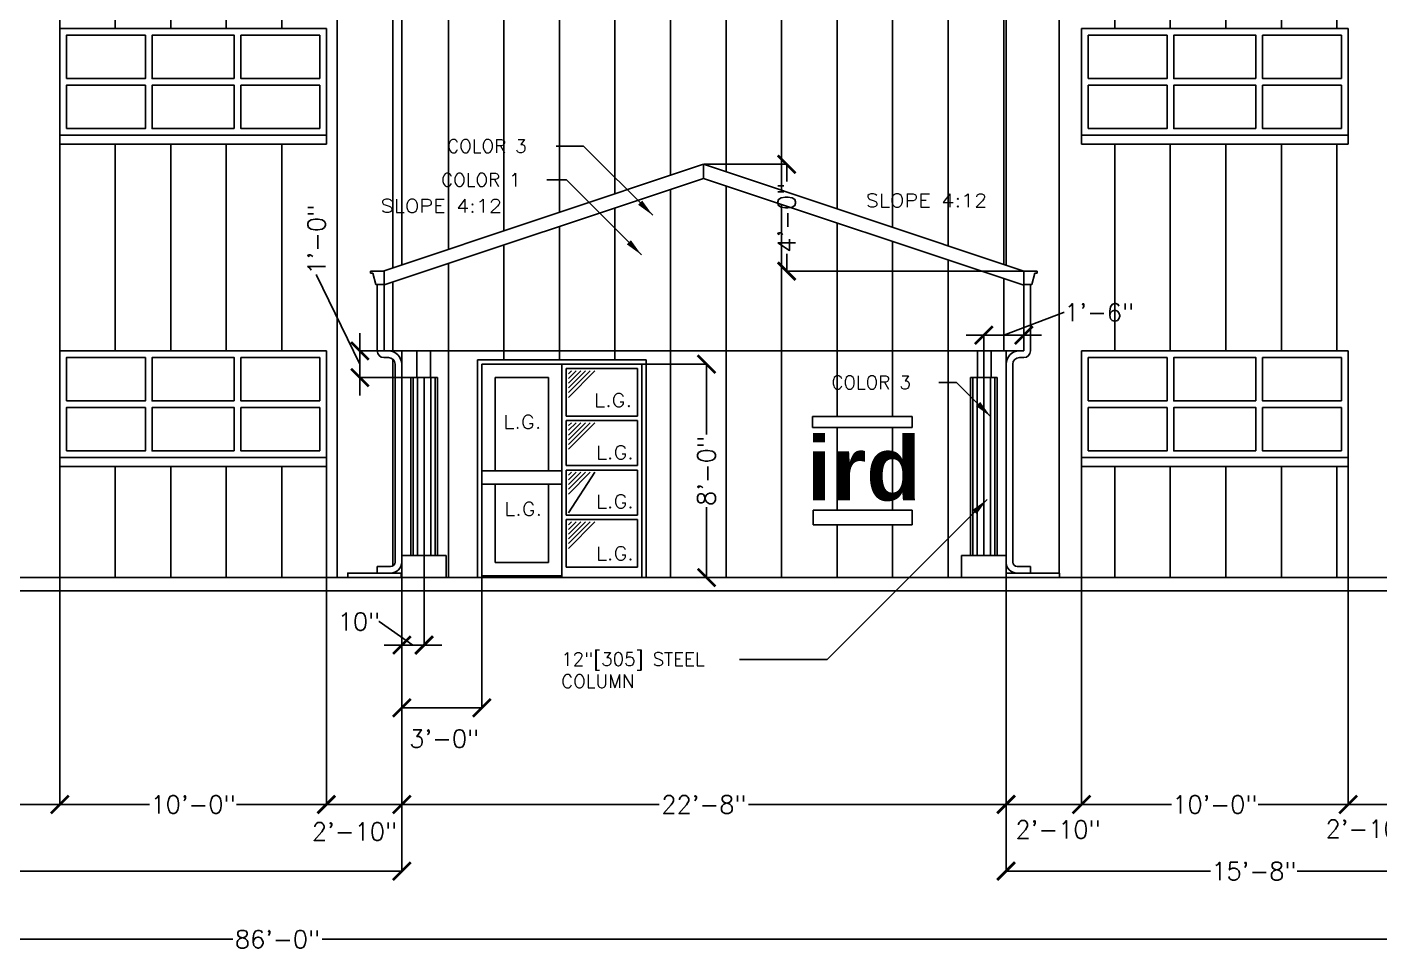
# Model space of a CAD drawing. Header units: millimetres. Extents: x -56835 to 31869, y -46987 to 26719.
# Drawn here: x 7133 to 22360, y 11106 to 21497 of the extents above; entities that cross this region are included whole.
import ezdxf

# ---------------------------------------------------------------- set-up
doc = ezdxf.new("R2010")
doc.units = ezdxf.units.MM
doc.header["$MEASUREMENT"] = 0
doc.header["$PDMODE"] = 3
doc.layers.get('0').update_dxf_attribs({"linetype": 'CONTINUOUS'})
doc.layers.get('DEFPOINTS').update_dxf_attribs({"linetype": 'CONTINUOUS'})
for name, color, linetype in [('Arch_Detail_Door', 140, 'CONTINUOUS'), ('Elevation_Cladding', 150, 'CONTINUOUS'), ('Elevation_Dim', 2, 'CONTINUOUS'), ('Elevation_Flashing', 131, 'CONTINUOUS'), ('Elevation_GB', 41, 'CONTINUOUS'), ('Elevation_Post', 20, 'CONTINUOUS'), ('Floor_Plan_Downspout', 21, 'CONTINUOUS'), ('Floor_Plan_SplashGuard', 22, 'CONTINUOUS'), ('LAYER251A', 251, 'CONTINUOUS'), ('WALLS', 71, 'CONTINUOUS')]:
    doc.layers.add(name, color=color, linetype=linetype)
doc.styles.add('ROMANS-115', font='romans.shx')
doc.styles.add('SANSSERIFBOLD', font='sanssb__.ttf')
doc.dimstyles.new('18-ROMANS-115-PS', dxfattribs={"dimscale": 100, "dimtxt": 2, "dimasz": 2, "dimexe": 0.0625, "dimexo": 0.03125, "dimgap": 0.03125, "dimtad": 0, "dimdec": 3, "dimlfac": 0.04, "dimzin": 3, "dimdsep": 46, "dimlunit": 4, "dimtxsty": 'ROMANS-115', "dimblk": 'ARCHTICK', "dimcen": 0.125, "dimdle": 0.0625, "dimclrd": 256, "dimclre": 256, "dimclrt": 256, "dimadec": 0, "dimazin": 0, "dimtfac": 1, "dimtdec": 3, "dimtix": 1, "dimtofl": 0, "dimtmove": 2, "dimatfit": 0, "dimfxl": 1, "dimtfillclr": 256, "dimfrac": 1, "dimtolj": 1, "dimtzin": 0, "dimarcsym": 0})
pattern_1 = [(90, (0, 0), (-625, 4e-14), [])]

# ---------------------------------------------------------------- blocks, each defined once
blk = doc.blocks.new('_ArchTick')
at = {"color": 0, "linetype": 'ByBlock', "const_width": 0.15}
blk.add_lwpolyline([(-0.5, -0.5), (0.5, 0.5)], dxfattribs=at)
blk = doc.blocks.new('*D1')
at = {"layer": 'DEFPOINTS', "color": 0}
for p in [(-2948, 15155), (22852, 15155), (22852, 11237)]:
    blk.add_point(p, dxfattribs=at)
at = {"layer": 'Elevation_Dim', "lineweight": -2}
for p, q in [((-2948, 15152), (-2948, 11231)), ((22852, 15152), (22852, 11231)), ((-2954, 11237), (9449, 11237)), ((22858, 11237), (10455, 11237))]:
    blk.add_line(p, q, dxfattribs=at)
at = {"layer": 'Elevation_Dim', "lineweight": -2, "xscale": 200, "yscale": 200, "zscale": 200, "rotation": 180}
blk.add_blockref('_ArchTick', (-2948, 11237), dxfattribs=at)
at = {"layer": 'Elevation_Dim', "lineweight": -2, "xscale": 200, "yscale": 200, "zscale": 200}
blk.add_blockref('_ArchTick', (22852, 11237), dxfattribs=at)
at = {"layer": 'Elevation_Dim', "insert": (9952, 11237), "char_height": 200, "attachment_point": 5, "style": 'ROMANS-115'}
blk.add_mtext('\\A1;86\'-0"', dxfattribs=at)
blk = doc.blocks.new('*D7')
at = {"layer": 'DEFPOINTS', "color": 0}
for p in [(7502, 16555), (10502, 16555), (10502, 12753)]:
    blk.add_point(p, dxfattribs=at)
at = {"layer": 'Elevation_Dim', "lineweight": -2}
for p, q in [((7502, 16552), (7502, 12747)), ((10502, 16552), (10502, 12747)), ((7496, 12753), (8513, 12753)), ((10508, 12753), (9491, 12753))]:
    blk.add_line(p, q, dxfattribs=at)
at = {"layer": 'Elevation_Dim', "lineweight": -2, "xscale": 200, "yscale": 200, "zscale": 200, "rotation": 180}
blk.add_blockref('_ArchTick', (7502, 12753), dxfattribs=at)
at = {"layer": 'Elevation_Dim', "lineweight": -2, "xscale": 200, "yscale": 200, "zscale": 200}
blk.add_blockref('_ArchTick', (10502, 12753), dxfattribs=at)
at = {"layer": 'Elevation_Dim', "insert": (9002, 12753), "char_height": 200, "attachment_point": 5, "style": 'ROMANS-115'}
blk.add_mtext('\\A1;10\'-0"', dxfattribs=at)
blk = doc.blocks.new('*D9')
at = {"layer": 'DEFPOINTS', "color": 0}
for p in [(3802, 12753), (7502, 12753), (7502, 12753)]:
    blk.add_point(p, dxfattribs=at)
at = {"layer": 'Elevation_Dim', "lineweight": -2}
for p, q in [((3796, 12753), (5163, 12753)), ((3802, 12756), (3802, 12759)), ((7508, 12753), (6141, 12753)), ((7502, 12756), (7502, 12759))]:
    blk.add_line(p, q, dxfattribs=at)
at = {"layer": 'Elevation_Dim', "lineweight": -2, "xscale": 200, "yscale": 200, "zscale": 200, "rotation": 180}
blk.add_blockref('_ArchTick', (3802, 12753), dxfattribs=at)
at = {"layer": 'Elevation_Dim', "lineweight": -2, "xscale": 200, "yscale": 200, "zscale": 200}
blk.add_blockref('_ArchTick', (7502, 12753), dxfattribs=at)
at = {"layer": 'Elevation_Dim', "insert": (5652, 12753), "char_height": 200, "attachment_point": 5, "style": 'ROMANS-115'}
blk.add_mtext('\\A1;12\'-4"', dxfattribs=at)
blk = doc.blocks.new('*D11')
at = {"layer": 'DEFPOINTS', "color": 0}
for p in [(11352, 15305), (10502, 12753), (11352, 12753)]:
    blk.add_point(p, dxfattribs=at)
at = {"layer": 'Elevation_Dim', "lineweight": -2}
for p, q in [((11352, 15302), (11352, 12747)), ((10496, 12753), (11358, 12753)), ((10502, 12756), (10502, 12759))]:
    blk.add_line(p, q, dxfattribs=at)
at = {"layer": 'Elevation_Dim', "lineweight": -2, "xscale": 200, "yscale": 200, "zscale": 200, "rotation": 180}
blk.add_blockref('_ArchTick', (10502, 12753), dxfattribs=at)
at = {"layer": 'Elevation_Dim', "lineweight": -2, "xscale": 200, "yscale": 200, "zscale": 200}
blk.add_blockref('_ArchTick', (11352, 12753), dxfattribs=at)
at = {"layer": 'Elevation_Dim', "insert": (10819, 12449), "char_height": 200, "attachment_point": 5, "style": 'ROMANS-115'}
blk.add_mtext('\\A1;2\'-10"', dxfattribs=at)
blk = doc.blocks.new('*D12')
at = {"layer": 'DEFPOINTS', "color": 0}
for p in [(18152, 15305), (11352, 12753), (11352, 12753)]:
    blk.add_point(p, dxfattribs=at)
at = {"layer": 'Elevation_Dim', "lineweight": -2}
for p, q in [((18152, 15302), (18152, 12747)), ((11346, 12753), (14249, 12753)), ((11352, 12756), (11352, 12759)), ((18158, 12753), (15255, 12753))]:
    blk.add_line(p, q, dxfattribs=at)
at = {"layer": 'Elevation_Dim', "lineweight": -2, "xscale": 200, "yscale": 200, "zscale": 200, "rotation": 180}
blk.add_blockref('_ArchTick', (11352, 12753), dxfattribs=at)
at = {"layer": 'Elevation_Dim', "lineweight": -2, "xscale": 200, "yscale": 200, "zscale": 200}
blk.add_blockref('_ArchTick', (18152, 12753), dxfattribs=at)
at = {"layer": 'Elevation_Dim', "insert": (14752, 12753), "char_height": 200, "attachment_point": 5, "style": 'ROMANS-115'}
blk.add_mtext('\\A1;22\'-8"', dxfattribs=at)
blk = doc.blocks.new('*D13')
at = {"layer": 'DEFPOINTS', "color": 0}
for p in [(19002, 16555), (22002, 16555), (22002, 12753)]:
    blk.add_point(p, dxfattribs=at)
at = {"layer": 'Elevation_Dim', "lineweight": -2}
for p, q in [((19002, 16552), (19002, 12747)), ((22002, 16552), (22002, 12747)), ((18996, 12753), (20013, 12753)), ((22008, 12753), (20991, 12753))]:
    blk.add_line(p, q, dxfattribs=at)
at = {"layer": 'Elevation_Dim', "lineweight": -2, "xscale": 200, "yscale": 200, "zscale": 200, "rotation": 180}
blk.add_blockref('_ArchTick', (19002, 12753), dxfattribs=at)
at = {"layer": 'Elevation_Dim', "lineweight": -2, "xscale": 200, "yscale": 200, "zscale": 200}
blk.add_blockref('_ArchTick', (22002, 12753), dxfattribs=at)
at = {"layer": 'Elevation_Dim', "insert": (20502, 12753), "char_height": 200, "attachment_point": 5, "style": 'ROMANS-115'}
blk.add_mtext('\\A1;10\'-0"', dxfattribs=at)
blk = doc.blocks.new('*D14')
at = {"layer": 'DEFPOINTS', "color": 0}
for p in [(22002, 12753), (22852, 12753), (22852, 12753)]:
    blk.add_point(p, dxfattribs=at)
at = {"layer": 'Elevation_Dim', "lineweight": -2}
for p, q in [((21996, 12753), (22858, 12753)), ((22002, 12756), (22002, 12759)), ((22852, 12756), (22852, 12759))]:
    blk.add_line(p, q, dxfattribs=at)
at = {"layer": 'Elevation_Dim', "lineweight": -2, "xscale": 200, "yscale": 200, "zscale": 200, "rotation": 180}
blk.add_blockref('_ArchTick', (22002, 12753), dxfattribs=at)
at = {"layer": 'Elevation_Dim', "lineweight": -2, "xscale": 200, "yscale": 200, "zscale": 200}
blk.add_blockref('_ArchTick', (22852, 12753), dxfattribs=at)
at = {"layer": 'Elevation_Dim', "insert": (22228, 12479), "char_height": 200, "attachment_point": 5, "style": 'ROMANS-115'}
blk.add_mtext('\\A1;2\'-10"', dxfattribs=at)
blk = doc.blocks.new('*D15')
at = {"layer": 'DEFPOINTS', "color": 0}
for p in [(18152, 12753), (19002, 12753), (19002, 12753)]:
    blk.add_point(p, dxfattribs=at)
at = {"layer": 'Elevation_Dim', "lineweight": -2}
for p, q in [((18146, 12753), (19008, 12753)), ((18152, 12756), (18152, 12759)), ((19002, 12756), (19002, 12759))]:
    blk.add_line(p, q, dxfattribs=at)
at = {"layer": 'Elevation_Dim', "lineweight": -2, "xscale": 200, "yscale": 200, "zscale": 200, "rotation": 180}
blk.add_blockref('_ArchTick', (18152, 12753), dxfattribs=at)
at = {"layer": 'Elevation_Dim', "lineweight": -2, "xscale": 200, "yscale": 200, "zscale": 200}
blk.add_blockref('_ArchTick', (19002, 12753), dxfattribs=at)
at = {"layer": 'Elevation_Dim', "insert": (18738, 12471), "char_height": 200, "attachment_point": 5, "style": 'ROMANS-115'}
blk.add_mtext('\\A1;2\'-10"', dxfattribs=at)
blk = doc.blocks.new('*D16')
at = {"layer": 'DEFPOINTS', "color": 0}
for p in [(11352, 15305), (-2948, 12080), (11352, 12003)]:
    blk.add_point(p, dxfattribs=at)
at = {"layer": 'Elevation_Dim', "lineweight": -2}
for p, q in [((11352, 15302), (11352, 11997)), ((-2948, 12077), (-2948, 11997)), ((-2954, 12003), (3699, 12003)), ((11358, 12003), (4705, 12003))]:
    blk.add_line(p, q, dxfattribs=at)
at = {"layer": 'Elevation_Dim', "lineweight": -2, "xscale": 200, "yscale": 200, "zscale": 200, "rotation": 180}
blk.add_blockref('_ArchTick', (-2948, 12003), dxfattribs=at)
at = {"layer": 'Elevation_Dim', "lineweight": -2, "xscale": 200, "yscale": 200, "zscale": 200}
blk.add_blockref('_ArchTick', (11352, 12003), dxfattribs=at)
at = {"layer": 'Elevation_Dim', "insert": (4202, 12003), "char_height": 200, "attachment_point": 5, "style": 'ROMANS-115'}
blk.add_mtext('\\A1;47\'-8"', dxfattribs=at)
blk = doc.blocks.new('*D17')
at = {"layer": 'DEFPOINTS', "color": 0}
for p in [(18152, 15305), (22852, 12089), (18152, 12003)]:
    blk.add_point(p, dxfattribs=at)
at = {"layer": 'Elevation_Dim', "lineweight": -2}
for p, q in [((18152, 15302), (18152, 11997)), ((22852, 12086), (22852, 11997)), ((18146, 12003), (20453, 12003)), ((22858, 12003), (21430, 12003))]:
    blk.add_line(p, q, dxfattribs=at)
at = {"layer": 'Elevation_Dim', "lineweight": -2, "xscale": 200, "yscale": 200, "zscale": 200, "rotation": 180}
blk.add_blockref('_ArchTick', (18152, 12003), dxfattribs=at)
at = {"layer": 'Elevation_Dim', "lineweight": -2, "xscale": 200, "yscale": 200, "zscale": 200}
blk.add_blockref('_ArchTick', (22852, 12003), dxfattribs=at)
at = {"layer": 'Elevation_Dim', "insert": (20942, 12003), "char_height": 200, "attachment_point": 5, "style": 'ROMANS-115'}
blk.add_mtext('\\A1;15\'-8"', dxfattribs=at)
blk = doc.blocks.new('*D18')
at = {"layer": 'DEFPOINTS', "color": 0}
for p in [(10880, 17855), (11152, 17855), (11576, 17555)]:
    blk.add_point(p, dxfattribs=at)
at = {"layer": 'Elevation_Dim', "lineweight": -2}
for p, q in [((10392, 18707), (10392, 18713)), ((10880, 17705), (10392, 18707)), ((10880, 17855), (10880, 18055)), ((11149, 17855), (10874, 17855)), ((10880, 17555), (10880, 17855)), ((10880, 17555), (10880, 17855)), ((11573, 17555), (10874, 17555)), ((10880, 17555), (10880, 17355))]:
    blk.add_line(p, q, dxfattribs=at)
at = {"layer": 'Elevation_Dim', "lineweight": -2, "xscale": 200, "yscale": 200, "zscale": 200}
for p, rotation in [((10880, 17855), 270), ((10880, 17555), 90)]:
    blk.add_blockref('_ArchTick', p, dxfattribs=dict(at, rotation=rotation))
at = {"layer": 'Elevation_Dim', "insert": (10392, 19106), "char_height": 200, "attachment_point": 5, "rotation": 90, "style": 'ROMANS-115'}
blk.add_mtext('\\A1;1\'-0"', dxfattribs=at)
blk = doc.blocks.new('*D19')
at = {"layer": 'DEFPOINTS', "color": 0}
for p in [(11352, 15305), (12252, 15305), (11352, 13840)]:
    blk.add_point(p, dxfattribs=at)
at = {"layer": 'Elevation_Dim', "lineweight": -2}
for p, q in [((11352, 15302), (11352, 13834)), ((12252, 15302), (12252, 13834)), ((12258, 13840), (11346, 13840))]:
    blk.add_line(p, q, dxfattribs=at)
at = {"layer": 'Elevation_Dim', "lineweight": -2, "xscale": 200, "yscale": 200, "zscale": 200, "rotation": 180}
blk.add_blockref('_ArchTick', (11352, 13840), dxfattribs=at)
at = {"layer": 'Elevation_Dim', "lineweight": -2, "xscale": 200, "yscale": 200, "zscale": 200}
blk.add_blockref('_ArchTick', (12252, 13840), dxfattribs=at)
at = {"layer": 'Elevation_Dim', "insert": (11829, 13493), "char_height": 200, "attachment_point": 5, "style": 'ROMANS-115'}
blk.add_mtext('\\A1;3\'-0"', dxfattribs=at)
blk = doc.blocks.new('*D20')
at = {"layer": 'DEFPOINTS', "color": 0}
for p in [(11352, 15555), (11602, 15555), (11352, 14546)]:
    blk.add_point(p, dxfattribs=at)
at = {"layer": 'Elevation_Dim', "lineweight": -2}
for p, q in [((11352, 15552), (11352, 14539)), ((11602, 15552), (11602, 14539)), ((11097, 14810), (11091, 14810)), ((11477, 14546), (11097, 14810)), ((11352, 14546), (11152, 14546)), ((11602, 14546), (11352, 14546)), ((11602, 14546), (11802, 14546))]:
    blk.add_line(p, q, dxfattribs=at)
at = {"layer": 'Elevation_Dim', "lineweight": -2, "xscale": 200, "yscale": 200, "zscale": 200}
blk.add_blockref('_ArchTick', (11352, 14546), dxfattribs=at)
at = {"layer": 'Elevation_Dim', "lineweight": -2, "xscale": 200, "yscale": 200, "zscale": 200, "rotation": 180}
blk.add_blockref('_ArchTick', (11602, 14546), dxfattribs=at)
at = {"layer": 'Elevation_Dim', "insert": (10869, 14810), "char_height": 200, "attachment_point": 5, "style": 'ROMANS-115'}
blk.add_mtext('\\A1;10"', dxfattribs=at)
blk = doc.blocks.new('*D21')
at = {"layer": 'DEFPOINTS', "color": 0}
for p in [(18152, 25055), (22852, 15305), (31738, 15305)]:
    blk.add_point(p, dxfattribs=at)
at = {"layer": 'Elevation_Dim', "lineweight": -2}
for p, q in [((18155, 25055), (31744, 25055)), ((31738, 25061), (31738, 20683)), ((31738, 15299), (31738, 19677)), ((22855, 15305), (31744, 15305))]:
    blk.add_line(p, q, dxfattribs=at)
at = {"layer": 'Elevation_Dim', "lineweight": -2, "xscale": 200, "yscale": 200, "zscale": 200}
for p, rotation in [((31738, 25055), 90), ((31738, 15305), 270)]:
    blk.add_blockref('_ArchTick', p, dxfattribs=dict(at, rotation=rotation))
at = {"layer": 'Elevation_Dim', "insert": (31738, 20180), "char_height": 200, "attachment_point": 5, "rotation": 90, "style": 'ROMANS-115'}
blk.add_mtext('\\A1;32\'-6"', dxfattribs=at)
blk = doc.blocks.new('*D22')
at = {"layer": 'DEFPOINTS', "color": 0}
for p in [(14748, 19954), (15683, 18752), (18352, 18752)]:
    blk.add_point(p, dxfattribs=at)
at = {"layer": 'Elevation_Dim', "lineweight": -2}
for p, q in [((14751, 19954), (15689, 19954)), ((15683, 19960), (15683, 19761)), ((15683, 18746), (15683, 18945)), ((18349, 18752), (15677, 18752))]:
    blk.add_line(p, q, dxfattribs=at)
at = {"layer": 'Elevation_Dim', "lineweight": -2, "xscale": 200, "yscale": 200, "zscale": 200}
for p, rotation in [((15683, 19954), 90), ((15683, 18752), 270)]:
    blk.add_blockref('_ArchTick', p, dxfattribs=dict(at, rotation=rotation))
at = {"layer": 'Elevation_Dim', "insert": (15683, 19353), "char_height": 200, "attachment_point": 5, "rotation": 90, "style": 'ROMANS-115'}
blk.add_mtext('\\A1;4\'-0"', dxfattribs=at)
blk = doc.blocks.new('*D26')
at = {"layer": 'DEFPOINTS', "color": 0}
for p in [(14052, 17705), (14781, 17705), (14550, 15305)]:
    blk.add_point(p, dxfattribs=at)
at = {"layer": 'Elevation_Dim', "lineweight": -2}
for p, q in [((14055, 17705), (14788, 17705)), ((14781, 17711), (14781, 16913)), ((14781, 15299), (14781, 16097)), ((14553, 15305), (14788, 15305))]:
    blk.add_line(p, q, dxfattribs=at)
at = {"layer": 'Elevation_Dim', "lineweight": -2, "xscale": 200, "yscale": 200, "zscale": 200}
for p, rotation in [((14781, 17705), 90), ((14781, 15305), 270)]:
    blk.add_blockref('_ArchTick', p, dxfattribs=dict(at, rotation=rotation))
at = {"layer": 'Elevation_Dim', "insert": (14781, 16505), "char_height": 200, "attachment_point": 5, "rotation": 90, "style": 'ROMANS-115'}
blk.add_mtext('\\A1;8\'-0"', dxfattribs=at)
blk = doc.blocks.new('*D101')
at = {"layer": 'DEFPOINTS', "color": 0}
for p in [(18352, 18031), (18352, 17855), (17902, 17555)]:
    blk.add_point(p, dxfattribs=at)
at = {"layer": 'Elevation_Dim', "lineweight": -2}
for p, q in [((18127, 18031), (18800, 18288)), ((18800, 18288), (18807, 18288)), ((17902, 18031), (17702, 18031)), ((17902, 17558), (17902, 18037)), ((17902, 18031), (18352, 18031)), ((17902, 18031), (18352, 18031)), ((18352, 17858), (18352, 18037)), ((18352, 18031), (18552, 18031))]:
    blk.add_line(p, q, dxfattribs=at)
at = {"layer": 'Elevation_Dim', "lineweight": -2, "xscale": 200, "yscale": 200, "zscale": 200}
blk.add_blockref('_ArchTick', (17902, 18031), dxfattribs=at)
at = {"layer": 'Elevation_Dim', "lineweight": -2, "xscale": 200, "yscale": 200, "zscale": 200, "rotation": 180}
blk.add_blockref('_ArchTick', (18352, 18031), dxfattribs=at)
at = {"layer": 'Elevation_Dim', "insert": (19200, 18288), "char_height": 200, "attachment_point": 5, "style": 'ROMANS-115'}
blk.add_mtext('\\A1;1\'-6"', dxfattribs=at)

msp = doc.modelspace()

# ---------------------------------------------------------------- hatches: boundary and pattern name
at = {"layer": 'Elevation_Cladding'}
h = msp.add_hatch(dxfattribs=at)
h.set_pattern_fill('LINE,_O', color=256, scale=5000, angle=90)
h.set_pattern_definition(pattern_1)
h.paths.add_polyline_path([(18152.2369, 24905.2117), (11352.2369, 24905.2117), (11352.2369, 18821.8784), (14747.901, 19953.7664), (18152.2369, 18818.9878)])
h.paths.add_polyline_path([(16752.2369, 23405.2117), (16752.2369, 22805.2117), (16752.2369, 22705.2117), (12752.2369, 22705.2117), (12752.2369, 22805.2117), (12752.2369, 23405.2117)], flags=16)
h.paths.add_polyline_path([(15689.7369, 23330.2117), (15689.7369, 22880.2117), (14802.2369, 22880.2117), (14802.2369, 23330.2117)], flags=0)
h.paths.add_polyline_path([(15764.7369, 23330.2117), (16677.2369, 23330.2117), (16677.2369, 22880.2117), (15764.7369, 22880.2117)], flags=0)
h.paths.add_polyline_path([(14702.2369, 23330.2117), (14702.2369, 22880.2117), (13814.7369, 22880.2117), (13814.7369, 23330.2117)], flags=0)
h.paths.add_polyline_path([(13739.7369, 23330.2117), (13739.7369, 22880.2117), (12827.2369, 22880.2117), (12827.2369, 23330.2117)], flags=0)
h = msp.add_hatch(dxfattribs=at)
h.set_pattern_fill('LINE,_O', color=256, scale=5000, angle=90)
h.set_pattern_definition(pattern_1)
h.paths.add_polyline_path([(11352.2369, 23613.7645), (6652.2369, 22047.0979), (6652.2369, 19505.2117), (6652.2369, 19355.2117), (6652.2369, 18786.4617), (-2947.7631, 18786.4617), (-2947.7631, 15305.2117), (2852.2369, 15305.2117), (2852.2369, 17455.2117), (3852.2369, 17455.2117), (3852.2369, 15305.2117), (10743.5651, 15305.2117), (10743.5651, 15355.2117), (11074.8151, 15355.2117), (11074.8151, 15430.2117), (11224.8151, 15430.2117, 0.4142135624), (11274.8151, 15480.2117), (11274.8151, 17705.2117, 0.4142135624), (11199.8151, 17780.2117), (11149.8151, 17780.2117, -0.4142135624), (11074.8151, 17855.2117), (11074.8151, 18601.8012), (11060.3724, 18601.8012), (11024.8151, 18727.4945), (10999.8151, 18727.4945), (10999.8151, 18752.3211), (11143.5651, 18752.3211), (11352.2369, 18821.8784)])
h.paths.add_polyline_path([(10502.2369, 21480.2117), (10502.2369, 20280.2117), (10502.2369, 20180.2117), (7502.2369, 20180.2117), (7502.2369, 20280.2117), (7502.2369, 21480.2117)], flags=16)
h.paths.add_polyline_path([(10427.2369, 21405.2117), (10427.2369, 20917.7117), (9539.7369, 20917.7117), (9539.7369, 21405.2117)], flags=0)
h.paths.add_polyline_path([(9464.7369, 21405.2117), (9464.7369, 20917.7117), (8539.7369, 20917.7117), (8539.7369, 21405.2117)], flags=0)
h.paths.add_polyline_path([(10427.2369, 20842.7117), (10427.2369, 20355.2117), (9539.7369, 20355.2117), (9539.7369, 20842.7117)], flags=0)
h.paths.add_polyline_path([(9464.7369, 20842.7117), (9464.7369, 20355.2117), (8539.7369, 20355.2117), (8539.7369, 20842.7117)], flags=0)
h.paths.add_polyline_path([(8464.7369, 21405.2117), (8464.7369, 20917.7117), (7577.2369, 20917.7117), (7577.2369, 21405.2117)], flags=0)
h.paths.add_polyline_path([(8464.7369, 20842.7117), (8464.7369, 20355.2117), (7577.2369, 20355.2117), (7577.2369, 20842.7117)], flags=0)
h.paths.add_polyline_path([(10502.2369, 17855.2117), (10502.2369, 16655.2117), (10502.2369, 16555.2117), (7502.2369, 16555.2117), (7502.2369, 16655.2117), (7502.2369, 17855.2117)], flags=16)
h.paths.add_polyline_path([(10427.2369, 17780.2117), (10427.2369, 17292.7117), (9539.7369, 17292.7117), (9539.7369, 17780.2117)], flags=0)
h.paths.add_polyline_path([(9464.7369, 17780.2117), (9464.7369, 17292.7117), (8539.7369, 17292.7117), (8539.7369, 17780.2117)], flags=0)
h.paths.add_polyline_path([(8464.7369, 17780.2117), (8464.7369, 17292.7117), (7577.2369, 17292.7117), (7577.2369, 17780.2117)], flags=0)
h.paths.add_polyline_path([(10427.2369, 17217.7117), (10427.2369, 16730.2117), (9539.7369, 16730.2117), (9539.7369, 17217.7117)], flags=0)
h.paths.add_polyline_path([(9464.7369, 17217.7117), (9464.7369, 16730.2117), (8539.7369, 16730.2117), (8539.7369, 17217.7117)], flags=0)
h.paths.add_polyline_path([(8464.7369, 17217.7117), (8464.7369, 16730.2117), (7577.2369, 16730.2117), (7577.2369, 17217.7117)], flags=0)
h.paths.add_polyline_path([(902.2369, 17855.2117), (902.2369, 16655.2117), (902.2369, 16555.2117), (-2097.7631, 16555.2117), (-2097.7631, 16655.2117), (-2097.7631, 17855.2117)], flags=16)
h.paths.add_polyline_path([(827.2369, 17780.2117), (827.2369, 17292.7117), (-60.2631, 17292.7117), (-60.2631, 17780.2117)], flags=0)
h.paths.add_polyline_path([(827.2369, 17217.7117), (827.2369, 16730.2117), (-60.2631, 16730.2117), (-60.2631, 17217.7117)], flags=0)
h.paths.add_polyline_path([(-135.2631, 17780.2117), (-135.2631, 17292.7117), (-1060.2631, 17292.7117), (-1060.2631, 17780.2117)], flags=0)
h.paths.add_polyline_path([(-135.2631, 17217.7117), (-135.2631, 16730.2117), (-1060.2631, 16730.2117), (-1060.2631, 17217.7117)], flags=0)
h.paths.add_polyline_path([(-1135.2631, 17780.2117), (-1135.2631, 17292.7117), (-2022.7631, 17292.7117), (-2022.7631, 17780.2117)], flags=0)
h.paths.add_polyline_path([(-1135.2631, 17217.7117), (-1135.2631, 16730.2117), (-2022.7631, 16730.2117), (-2022.7631, 17217.7117)], flags=0)
h.paths.add_polyline_path([(6652.2369, 19355.2117), (-2947.7631, 19355.2117), (-2947.7631, 18786.4617), (6652.2369, 18786.4617)], flags=16)
h = msp.add_hatch(dxfattribs=at)
h.set_pattern_fill('LINE,_O', color=256, scale=5000, angle=90)
h.set_pattern_definition(pattern_1)
h.paths.add_polyline_path([(22852.2369, 22047.0979), (18152.2369, 23613.7645), (18152.2369, 18368.9878), (18352.2369, 18302.3211), (18502.2369, 18302.3211), (18502.2369, 18277.4945), (18477.2369, 18277.4945), (18441.6795, 18151.8012), (18427.2369, 18151.8012), (18427.2369, 17705.2117, -0.4142135624), (18352.2369, 17630.2117), (18302.2369, 17630.2117, 0.4142135624), (18227.2369, 17555.2117), (18227.2369, 15480.2117, 0.4142135624), (18277.2369, 15430.2117), (18427.2369, 15430.2117), (18427.2369, 15355.2117), (18752.2369, 15355.2117), (18752.2369, 15305.2117), (22852.2369, 15305.2117)])
h.paths.add_polyline_path([(22002.2369, 17855.2117), (22002.2369, 16655.2117), (22002.2369, 16555.2117), (19002.2369, 16555.2117), (19002.2369, 16655.2117), (19002.2369, 17855.2117)], flags=16)
h.paths.add_polyline_path([(20964.7369, 17780.2117), (20964.7369, 17292.7117), (20039.7369, 17292.7117), (20039.7369, 17780.2117)], flags=0)
h.paths.add_polyline_path([(21039.7369, 17780.2117), (21927.2369, 17780.2117), (21927.2369, 17292.7117), (21039.7369, 17292.7117)], flags=0)
h.paths.add_polyline_path([(19964.7369, 17780.2117), (19964.7369, 17292.7117), (19077.2369, 17292.7117), (19077.2369, 17780.2117)], flags=0)
h.paths.add_polyline_path([(19002.2369, 20180.2117), (19002.2369, 20280.2117), (19002.2369, 21480.2117), (22002.2369, 21480.2117), (22002.2369, 20280.2117), (22002.2369, 20180.2117)], flags=16)
h.paths.add_polyline_path([(20964.7369, 17217.7117), (20964.7369, 16730.2117), (20039.7369, 16730.2117), (20039.7369, 17217.7117)], flags=0)
h.paths.add_polyline_path([(20039.7369, 20355.2117), (20039.7369, 20842.7117), (20964.7369, 20842.7117), (20964.7369, 20355.2117)], flags=0)
h.paths.add_polyline_path([(21039.7369, 17217.7117), (21927.2369, 17217.7117), (21927.2369, 16730.2117), (21039.7369, 16730.2117)], flags=0)
h.paths.add_polyline_path([(21039.7369, 20355.2117), (21039.7369, 20842.7117), (21927.2369, 20842.7117), (21927.2369, 20355.2117)], flags=0)
h.paths.add_polyline_path([(19964.7369, 17217.7117), (19964.7369, 16730.2117), (19077.2369, 16730.2117), (19077.2369, 17217.7117)], flags=0)
h.paths.add_polyline_path([(19964.7369, 20355.2117), (19077.2369, 20355.2117), (19077.2369, 20842.7117), (19964.7369, 20842.7117)], flags=0)
h.paths.add_polyline_path([(20039.7369, 20917.7117), (20039.7369, 21405.2117), (20964.7369, 21405.2117), (20964.7369, 20917.7117)], flags=0)
h.paths.add_polyline_path([(21039.7369, 20917.7117), (21039.7369, 21405.2117), (21927.2369, 21405.2117), (21927.2369, 20917.7117)], flags=0)
h.paths.add_polyline_path([(19964.7369, 20917.7117), (19077.2369, 20917.7117), (19077.2369, 21405.2117), (19964.7369, 21405.2117)], flags=0)
h = msp.add_hatch(dxfattribs=at)
h.set_pattern_fill('LINE,_O', color=256, scale=5000, angle=90)
h.set_pattern_definition(pattern_1)
h.paths.add_polyline_path([(14747.901, 19795.6526), (11152.2369, 18597.0979), (11152.2369, 17855.2117), (18352.2369, 17855.2117), (18352.2369, 18594.2073)])
h = msp.add_hatch(dxfattribs=at)
h.set_pattern_fill('LINE,_O', color=256, scale=5000, angle=90)
h.set_pattern_definition(pattern_1)
h.paths.add_polyline_path([(17752.2369, 17405.2117), (17829.5931, 17405.2117), (17829.5931, 17855.2117), (11674.8806, 17855.2117), (11674.8806, 17405.2117), (11752.2369, 17405.2117), (11752.2369, 15555.2117), (11852.2369, 15555.2117), (11852.2369, 15305.2117), (12202.2369, 15305.2117), (12202.2369, 17755.2117), (14102.2369, 17755.2117), (14102.2369, 15305.2117), (17652.2369, 15305.2117), (17652.2369, 15555.2117), (17752.2369, 15555.2117)])
h.paths.add_polyline_path([(15974.0315, 17115.9938), (17094.2487, 17115.9938), (17094.2487, 16992.5917), (15974.0315, 16992.5917)], flags=16)
h.paths.add_polyline_path([(15982.5146, 16064.9141), (17094.2487, 16064.9141), (17094.2487, 15896.6396), (15982.5146, 15896.6396)], flags=16)
h.paths.add_polyline_path([(15721.8473, 15964.1143), (17355.4275, 15964.1143), (17355.4275, 17078.1884), (15721.8473, 17078.1884)], flags=24)

# ---------------------------------------------------------------- linework, layer by layer
at = {"layer": 'Arch_Detail_Door'}
for p, q in [((12202.2369, 17755.2117), (12202.2369, 15305.2117)), ((14102.2369, 17755.2117), (12202.2369, 17755.2117)), ((12252.2369, 17705.2117), (12252.2369, 15323.9617)), ((13152.2369, 17705.2117), (12252.2369, 17705.2117)), ((14052.2369, 17705.2117), (13152.2369, 17705.2117)), ((13152.2369, 15305.2117), (13152.2369, 17705.2117)), ((13152.2369, 15323.9617), (13152.2369, 17705.2117)), ((14052.2369, 15305.2117), (14052.2369, 17705.2117)), ((14102.2369, 15305.2117), (14102.2369, 17755.2117)), ((13002.2369, 17555.2117), (12402.2369, 17555.2117)), ((12402.2369, 17555.2117), (12402.2369, 16505.2117)), ((13002.2369, 16505.2117), (13002.2369, 17555.2117)), ((14002.2369, 17655.2117), (13202.2369, 17655.2117)), ((13202.2369, 17655.2117), (13202.2369, 17122.3992)), ((14002.2369, 17122.3992), (14002.2369, 17655.2117)), ((14002.2369, 17122.3992), (13202.2369, 17122.3992)), ((13202.2369, 17072.3992), (13202.2369, 16564.5867)), ((14002.2369, 17072.3992), (13202.2369, 17072.3992)), ((14002.2369, 16564.5867), (14002.2369, 17072.3992)), ((12252.2369, 16505.2117), (13152.2369, 16505.2117)), ((14002.2369, 16564.5867), (13202.2369, 16564.5867)), ((13202.2369, 16514.5867), (13202.2369, 16006.7742)), ((14002.2369, 16514.5867), (13202.2369, 16514.5867)), ((14002.2369, 16006.7742), (14002.2369, 16514.5867)), ((12252.2369, 16355.2117), (13152.2369, 16355.2117)), ((12402.2369, 16355.2117), (12402.2369, 15473.9617)), ((13002.2369, 15473.9617), (13002.2369, 16355.2117)), ((14002.2369, 16006.7742), (13202.2369, 16006.7742)), ((13202.2369, 15956.7742), (13202.2369, 15423.9617)), ((14002.2369, 15956.7742), (13202.2369, 15956.7742)), ((14002.2369, 15423.9617), (14002.2369, 15956.7742)), ((12402.2369, 15473.9617), (13002.2369, 15473.9617)), ((14002.2369, 15423.9617), (13202.2369, 15423.9617)), ((12202.2369, 15305.2117), (14052.2369, 15305.2117)), ((12252.2369, 15323.9617), (13152.2369, 15323.9617)), ((12252.2369, 15323.9617), (12252.2369, 15305.2117)), ((13152.2369, 15305.2117), (13152.2369, 15323.9617)), ((14102.2369, 15305.2117), (13177.2369, 15305.2117))]:
    msp.add_line(p, q, dxfattribs=at)
at = {"layer": 'Elevation_Cladding'}
for p in [(14747.901, 19953.7664), (11152.2369, 18597.0979), (18352.2369, 18594.2073)]:
    msp.add_line(p, (14747.901, 19795.6526), dxfattribs=at)
at = {"layer": 'Elevation_Dim'}
for points in [[(10502.2369, 20280.2117), (7502.2369, 20280.2117), (7502.2369, 20180.2117), (10502.2369, 20180.2117)], [(22002.2369, 20280.2117), (19002.2369, 20280.2117), (19002.2369, 20180.2117), (22002.2369, 20180.2117)], [(10502.2369, 16655.2117), (7502.2369, 16655.2117), (7502.2369, 16555.2117), (10502.2369, 16555.2117)], [(22002.2369, 16655.2117), (19002.2369, 16655.2117), (19002.2369, 16555.2117), (22002.2369, 16555.2117)]]:
    msp.add_lwpolyline(points, close=True, dxfattribs=at)
at = {"layer": 'Elevation_Flashing'}
for p, q in [((11149.8151, 18752.3211), (10999.8151, 18752.3211)), ((10999.8151, 18752.3211), (10999.8151, 18727.4945)), ((18352.2369, 18752.3211), (18502.2369, 18752.3211)), ((18502.2369, 18752.3211), (18502.2369, 18727.4945)), ((10999.8151, 18727.4945), (11024.8151, 18727.4945)), ((11024.8151, 18727.4945), (11060.3724, 18601.8012)), ((11149.8151, 18601.8012), (11060.3724, 18601.8012)), ((18352.2369, 18601.8012), (18441.6795, 18601.8012)), ((18477.2369, 18727.4945), (18441.6795, 18601.8012)), ((18502.2369, 18727.4945), (18477.2369, 18727.4945))]:
    msp.add_line(p, q, dxfattribs=at)
at = {"layer": 'Elevation_GB'}
for p, q in [((-2947.7631, 15305.2117), (22852.2369, 15305.2117)), ((-2947.7631, 15155.2117), (24955.7252, 15155.2117))]:
    msp.add_line(p, q, dxfattribs=at)
at = {"layer": 'Elevation_Post'}
for p, q in [((11520.7429, 17855.2117), (11520.7429, 17555.2117)), ((11674.8806, 17855.2117), (11674.8806, 17555.2117)), ((17829.5931, 17855.2117), (17829.5931, 17555.2117)), ((17983.7308, 17855.2117), (17983.7308, 17555.2117)), ((11452.2369, 17555.2117), (11452.2369, 15555.2117)), ((11452.2369, 17555.2117), (11752.2369, 17555.2117)), ((11477.2369, 17555.2117), (11477.2369, 15555.2117)), ((11527.2369, 17555.2117), (11527.2369, 15555.2117)), ((11602.2369, 17555.2117), (11602.2369, 15555.2117)), ((11677.2369, 17555.2117), (11677.2369, 15555.2117)), ((11727.2369, 17555.2117), (11727.2369, 15555.2117)), ((11752.2369, 17555.2117), (11752.2369, 15555.2117)), ((17752.2369, 17555.2117), (17752.2369, 15555.2117)), ((17752.2369, 17555.2117), (18052.2369, 17555.2117)), ((17777.2369, 17555.2117), (17777.2369, 15555.2117)), ((17827.2369, 17555.2117), (17827.2369, 15555.2117)), ((17902.2369, 17555.2117), (17902.2369, 15555.2117)), ((17977.2369, 17555.2117), (17977.2369, 15555.2117)), ((18027.2369, 17555.2117), (18027.2369, 15555.2117)), ((18052.2369, 17555.2117), (18052.2369, 15555.2117)), ((11352.2369, 15555.2117), (11852.2369, 15555.2117)), ((11352.2369, 15555.2117), (11352.2369, 15305.2117)), ((11352.2369, 15555.2117), (11352.2369, 15305.2117)), ((11852.2369, 15555.2117), (11852.2369, 15305.2117)), ((17652.2369, 15555.2117), (18152.2369, 15555.2117)), ((17652.2369, 15555.2117), (17652.2369, 15305.2117)), ((18152.2369, 15555.2117), (18152.2369, 15305.2117))]:
    msp.add_line(p, q, dxfattribs=at)
at = {"layer": 'Floor_Plan_Downspout'}
for p, q in [((11074.8151, 17855.2117), (11074.8151, 18601.8012)), ((18427.2369, 17855.2117), (18427.2369, 18601.8012)), ((11199.8151, 17780.2117), (11149.8151, 17780.2117)), ((11274.8151, 15480.2117), (11274.8151, 17705.2117)), ((18227.2369, 15480.2117), (18227.2369, 17705.2117)), ((18302.2369, 17780.2117), (18352.2369, 17780.2117)), ((11224.8151, 15430.2117), (11074.8151, 15430.2117)), ((11074.8151, 15355.2117), (11074.8151, 15430.2117)), ((18277.2369, 15430.2117), (18427.2369, 15430.2117)), ((18427.2369, 15355.2117), (18427.2369, 15430.2117))]:
    msp.add_line(p, q, dxfattribs=at)
for centre, radius, start, end in [((11149.8151, 17855.2117), 75, 180, 270), ((11199.8151, 17705.2117), 150, 0, 90), ((18302.2369, 17705.2117), 150, 90, 180), ((18352.2369, 17855.2117), 75, 270, 360), ((11199.8151, 17705.2117), 75, 0, 90), ((18302.2369, 17705.2117), 75, 90, 180), ((11224.8151, 15480.2117), 50, 270, 0), ((11224.8151, 15480.2117), 125, 270, 0), ((18277.2369, 15480.2117), 125, 180, 270), ((18277.2369, 15480.2117), 50, 180, 270)]:
    msp.add_arc(centre, radius, start, end, dxfattribs=at)
at = {"layer": 'Floor_Plan_SplashGuard'}
for points in [[(11343.5651, 15305.2117), (10743.5651, 15305.2117), (10743.5651, 15355.2117), (11343.5651, 15355.2117)], [(18152.2369, 15305.2117), (18752.2369, 15305.2117), (18752.2369, 15355.2117), (18152.2369, 15355.2117)]]:
    msp.add_lwpolyline(points, close=True, dxfattribs=at)
at = {"layer": 'LAYER251A'}
for p, q in [((13227.2369, 17332.5298), (13524.9188, 17630.2117)), ((13227.2369, 17385.5628), (13471.8858, 17630.2117)), ((13227.2369, 17438.5958), (13418.8527, 17630.2117)), ((13227.2369, 17491.6289), (13365.8197, 17630.2117)), ((13227.2369, 17544.6619), (13312.7867, 17630.2117)), ((13227.2369, 17597.6949), (13259.7537, 17630.2117)), ((13227.2369, 16749.7173), (13524.9188, 17047.3992)), ((13227.2369, 16802.7503), (13471.8858, 17047.3992)), ((13227.2369, 16855.7833), (13418.8527, 17047.3992)), ((13227.2369, 16908.8164), (13365.8197, 17047.3992)), ((13227.2369, 16961.8494), (13312.7867, 17047.3992)), ((13227.2369, 17014.8824), (13259.7537, 17047.3992)), ((13227.2369, 16032.5298), (13524.9188, 16489.5867)), ((13227.2369, 16244.9378), (13471.8858, 16489.5867)), ((13227.2369, 16297.9708), (13418.8527, 16489.5867)), ((13227.2369, 16351.0039), (13365.8197, 16489.5867)), ((13227.2369, 16404.0369), (13312.7867, 16489.5867)), ((13227.2369, 16457.0699), (13259.7537, 16489.5867)), ((13227.2369, 15634.0923), (13524.9188, 15931.7742)), ((13227.2369, 15687.1253), (13471.8858, 15931.7742)), ((13227.2369, 15740.1583), (13418.8527, 15931.7742)), ((13227.2369, 15793.1914), (13365.8197, 15931.7742)), ((13227.2369, 15846.2244), (13312.7867, 15931.7742)), ((13227.2369, 15899.2574), (13259.7537, 15931.7742))]:
    msp.add_line(p, q, dxfattribs=at)
at = {"layer": 'WALLS'}
for p, q in [((11352.2369, 18821.8784), (11352.2369, 25055.2117)), ((18152.2369, 18818.9878), (18152.2369, 25055.2117)), ((11152.2369, 18755.2117), (14747.901, 19953.7664)), ((18352.2369, 18752.3211), (14747.901, 19953.7664)), ((11152.2369, 17855.2117), (11152.2369, 18755.2117)), ((18352.2369, 17855.2117), (18352.2369, 18752.3211)), ((11152.2369, 17855.2117), (18352.2369, 17855.2117)), ((11352.2369, 15305.2117), (11352.2369, 17855.2117)), ((18152.2369, 15305.2117), (18152.2369, 17855.2117)), ((17094.2487, 17115.9938), (15974.0315, 17115.9938)), ((15974.0315, 17115.9938), (15974.0315, 16992.5917)), ((17094.2487, 16992.5917), (17094.2487, 17115.9938)), ((15974.0315, 16992.5917), (17094.2487, 16992.5917)), ((15982.5146, 15896.6396), (15982.5146, 16064.9141)), ((15982.5146, 16064.9141), (17094.2487, 16064.9141)), ((17094.2487, 16064.9141), (17094.2487, 15896.6396)), ((17094.2487, 15896.6396), (15982.5146, 15896.6396))]:
    msp.add_line(p, q, dxfattribs=at)
for points in [[(7502.2369, 20280.2117), (7502.2369, 21480.2117), (10502.2369, 21480.2117), (10502.2369, 20280.2117)], [(19002.2369, 20280.2117), (19002.2369, 21480.2117), (22002.2369, 21480.2117), (22002.2369, 20280.2117)], [(7577.2369, 20917.7117), (7577.2369, 21405.2117), (8464.7369, 21405.2117), (8464.7369, 20917.7117)], [(9464.7369, 20917.7117), (9464.7369, 21405.2117), (8539.7369, 21405.2117), (8539.7369, 20917.7117)], [(10427.2369, 20917.7117), (10427.2369, 21405.2117), (9539.7369, 21405.2117), (9539.7369, 20917.7117)], [(19077.2369, 20917.7117), (19077.2369, 21405.2117), (19964.7369, 21405.2117), (19964.7369, 20917.7117)], [(20964.7369, 20917.7117), (20964.7369, 21405.2117), (20039.7369, 21405.2117), (20039.7369, 20917.7117)], [(21927.2369, 20917.7117), (21927.2369, 21405.2117), (21039.7369, 21405.2117), (21039.7369, 20917.7117)], [(7577.2369, 20355.2117), (7577.2369, 20842.7117), (8464.7369, 20842.7117), (8464.7369, 20355.2117)], [(9464.7369, 20355.2117), (9464.7369, 20842.7117), (8539.7369, 20842.7117), (8539.7369, 20355.2117)], [(10427.2369, 20355.2117), (10427.2369, 20842.7117), (9539.7369, 20842.7117), (9539.7369, 20355.2117)], [(19077.2369, 20355.2117), (19077.2369, 20842.7117), (19964.7369, 20842.7117), (19964.7369, 20355.2117)], [(20964.7369, 20355.2117), (20964.7369, 20842.7117), (20039.7369, 20842.7117), (20039.7369, 20355.2117)], [(21927.2369, 20355.2117), (21927.2369, 20842.7117), (21039.7369, 20842.7117), (21039.7369, 20355.2117)], [(7502.2369, 16655.2117), (7502.2369, 17855.2117), (10502.2369, 17855.2117), (10502.2369, 16655.2117)], [(19002.2369, 16655.2117), (19002.2369, 17855.2117), (22002.2369, 17855.2117), (22002.2369, 16655.2117)], [(7577.2369, 17292.7117), (7577.2369, 17780.2117), (8464.7369, 17780.2117), (8464.7369, 17292.7117)], [(9464.7369, 17292.7117), (9464.7369, 17780.2117), (8539.7369, 17780.2117), (8539.7369, 17292.7117)], [(10427.2369, 17292.7117), (10427.2369, 17780.2117), (9539.7369, 17780.2117), (9539.7369, 17292.7117)], [(19077.2369, 17292.7117), (19077.2369, 17780.2117), (19964.7369, 17780.2117), (19964.7369, 17292.7117)], [(20964.7369, 17292.7117), (20964.7369, 17780.2117), (20039.7369, 17780.2117), (20039.7369, 17292.7117)], [(21927.2369, 17292.7117), (21927.2369, 17780.2117), (21039.7369, 17780.2117), (21039.7369, 17292.7117)], [(7577.2369, 16730.2117), (7577.2369, 17217.7117), (8464.7369, 17217.7117), (8464.7369, 16730.2117)], [(9464.7369, 16730.2117), (9464.7369, 17217.7117), (8539.7369, 17217.7117), (8539.7369, 16730.2117)], [(10427.2369, 16730.2117), (10427.2369, 17217.7117), (9539.7369, 17217.7117), (9539.7369, 16730.2117)], [(19077.2369, 16730.2117), (19077.2369, 17217.7117), (19964.7369, 17217.7117), (19964.7369, 16730.2117)], [(20964.7369, 16730.2117), (20964.7369, 17217.7117), (20039.7369, 17217.7117), (20039.7369, 16730.2117)], [(21927.2369, 16730.2117), (21927.2369, 17217.7117), (21039.7369, 17217.7117), (21039.7369, 16730.2117)]]:
    msp.add_lwpolyline(points, close=True, dxfattribs=at)

# ---------------------------------------------------------------- texts
at = {"layer": 'Elevation_Dim', "style": 'ROMANS-115', "width": 1.15}
for s, p in [('SLOPE 4:12', (11112.4627, 19410.2904)), ('SLOPE 4:12', (16572.6044, 19472.7351)), ('L.G. ', (13513.2909, 17225.2723)), ('L.G. ', (12492.4747, 16980.7034)), ('L.G. ', (13534.8839, 16638.1853)), ('L.G. ', (12502.3183, 16002.1853)), ('L.G. ', (13534.8839, 16087.102)), ('L.G. ', (13534.8839, 15502.8692))]:
    msp.add_text(s, height=150, dxfattribs=at).set_placement(p)
at = {"layer": 'Elevation_Dim', "char_height": 150, "attachment_point": 1, "style": 'ROMANS-115'}
for s, insert in [('\\A1;COLOR 3', (11862.6012, 20233.7025)), ('\\A1;COLOR 1', (11794.9078, 19853.4834)), ('\\A1;COLOR 3', (16186.6231, 17575.5228)), ('12"[305] STEEL\\PCOLUMN', (13145.6404, 14463.7071))]:
    msp.add_mtext(s, dxfattribs=dict(at, insert=insert))
at = {"layer": 'WALLS', "style": 'SANSSERIFBOLD'}
msp.add_text('ird', height=720, dxfattribs=at).set_placement((15907.5263, 16172.5093))

# ---------------------------------------------------------------- dimensions: what is measured, and where the dimension line sits
at = {"layer": 'Elevation_Dim'}
for base, p1, p2, picture, middle in [((31737.924, 15305.2117), (18152.2369, 25055.2117), (22852.2369, 15305.2117), '*D21', (31737.924, 20180.2117)), ((15682.7868, 18752.3211), (14747.901, 19953.7664), (18352.2369, 18752.3211), '*D22', (15682.7868, 19353.0438)), ((14781.2669, 17705.2117), (14550.0884, 15305.2117), (14052.2369, 17705.2117), '*D26', (14781.2669, 16505.2117))]:
    dim = msp.add_linear_dim(base=base, p1=p1, p2=p2, angle=90, dimstyle='18-ROMANS-115-PS', override={"dimpost": '\\X'}, dxfattribs=at)
    dim.commit()
    dim.dimension.update_dxf_attribs({"geometry": picture, "text_midpoint": middle})
dim = msp.add_linear_dim(base=(10880.2148, 17855.2117), p1=(11576.1673, 17555.2117), p2=(11152.2369, 17855.2117), angle=90, dimstyle='18-ROMANS-115-PS', override={"dimpost": '\\X', "dimtofl": 1, "dimtmove": 1}, dxfattribs=at)
dim.commit()
dim.dimension.update_dxf_attribs({"geometry": '*D18', "text_midpoint": (10392.0493, 18715.9962), "dimtype": 160})
for base, p1, p2, override, picture, middle in [((18352.2369, 18030.7592), (17902.2369, 17555.2117), (18352.2369, 17855.2117), {"dimpost": '\\X', "dimtofl": 1, "dimtmove": 1}, '*D101', (18809.732, 18287.7485)), ((11352.2369, 14545.6094), (11602.2369, 15555.2117), (11352.2369, 15555.2117), {"dimpost": '\\X', "dimtmove": 1}, '*D20', (11087.702, 14809.761)), ((11352.2369, 12753.2083), (10502.2369, 12753.2083), (11352.2369, 15305.2117), {"dimpost": '\\X'}, '*D11', (10818.8236, 12448.6553)), ((11352.2369, 13839.7897), (12252.2369, 15305.2117), (11352.2369, 15305.2117), {"dimpost": '\\X'}, '*D19', (11828.9163, 13492.8387)), ((18152.2369, 12003.2083), (22852.2369, 12089.4526), (18152.2369, 15305.2117), {"dimpost": '\\X'}, '*D17', (20941.5226, 12003.2083)), ((19002.2369, 12753.2083), (18152.2369, 12753.2083), (19002.2369, 12753.2083), {"dimpost": '\\X'}, '*D15', (18738.4813, 12470.8663)), ((22852.2369, 12753.2083), (22002.2369, 12753.2083), (22852.2369, 12753.2083), {"dimpost": '\\X'}, '*D14', (22227.8818, 12478.8735))]:
    dim = msp.add_linear_dim(base=base, p1=p1, p2=p2, dimstyle='18-ROMANS-115-PS', override=override, dxfattribs=at)
    dim.commit()
    dim.dimension.update_dxf_attribs({"geometry": picture, "text_midpoint": middle, "dimtype": 160})
for base, p1, p2, picture, middle in [((10502.2369, 12753.2083), (7502.2369, 16555.2117), (10502.2369, 16555.2117), '*D7', (9002.2369, 12753.2083)), ((22002.2369, 12753.2083), (19002.2369, 16555.2117), (22002.2369, 16555.2117), '*D13', (20502.2369, 12753.2083)), ((11352.2369, 12003.2083), (-2947.7631, 12079.8249), (11352.2369, 15305.2117), '*D16', (4202.2369, 12003.2083)), ((11352.2369, 12753.2083), (18152.2369, 15305.2117), (11352.2369, 12753.2083), '*D12', (14752.2369, 12753.2083)), ((22852.2369, 11237.025), (-2947.7631, 15155.2117), (22852.2369, 15155.2117), '*D1', (9952.2369, 11237.025)), ((7502.2369, 12753.2083), (3802.2369, 12753.2083), (7502.2369, 12753.2083), '*D9', (5652.2369, 12753.2083))]:
    dim = msp.add_linear_dim(base=base, p1=p1, p2=p2, dimstyle='18-ROMANS-115-PS', override={"dimpost": '\\X'}, dxfattribs=at)
    dim.commit()
    dim.dimension.update_dxf_attribs({"geometry": picture, "text_midpoint": middle})

# ---------------------------------------------------------------- leaders
for points in [[(14175.5426, 19380.3434), (13397.1835, 20158.7025), (13089.9975, 20158.7025)], [(14048.1073, 18935.0705), (13204.6945, 19778.4834), (12982.2492, 19778.4834)], [(17980.0378, 17115.0693), (17594.5843, 17500.5228), (17394.016, 17500.5228)], [(17939.2179, 16184.4546), (16140.1664, 14385.4031), (15151.8959, 14385.4031)]]:
    msp.add_leader(points, dimstyle='18-ROMANS-115-PS', dxfattribs=at)

doc.saveas('drawing.dxf')
